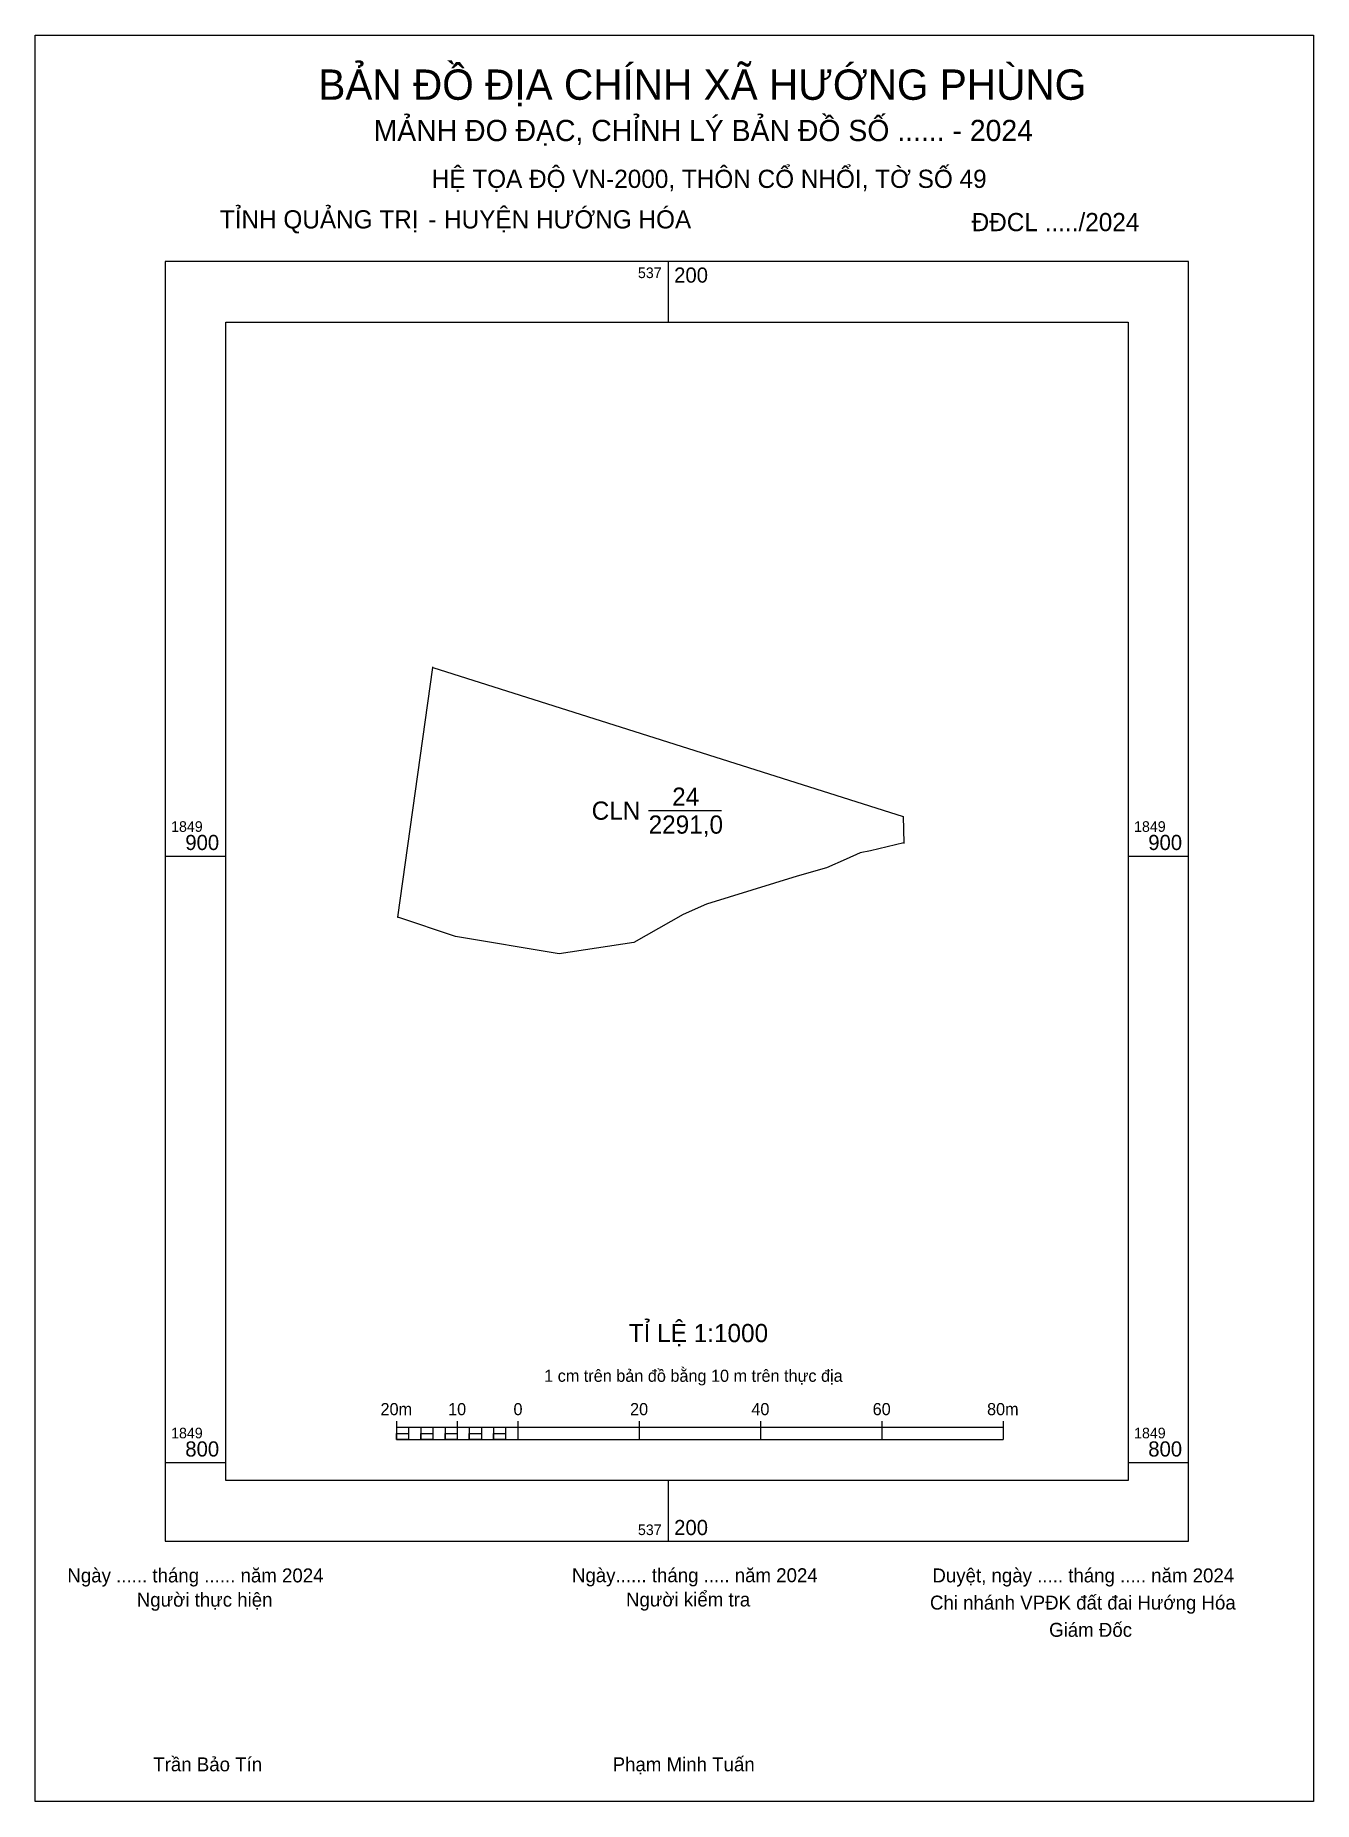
# Model space of a CAD drawing. Extents: x 537096 to 537306, y 1849744 to 1850035.
import ezdxf

# ---------------------------------------------------------------- set-up
doc = ezdxf.new("R2010")
doc.units = 0
for name, color, linetype in [('Level 1', 7, 'Continuous'), ('Level 10', 7, 'Continuous'), ('Level 13', 7, 'Continuous'), ('Level 2', 7, 'Continuous'), ('Level 27', 7, 'Continuous'), ('Level 6', 7, 'Continuous'), ('Level 62', 7, 'Continuous'), ('Level 63', 7, 'Continuous')]:
    doc.layers.add(name, color=color, linetype=linetype)

msp = doc.modelspace()

# ---------------------------------------------------------------- linework, layer by layer
at = {"layer": 'Level 1'}
for p, q in [((537095.68, 1850035.33), (537095.68, 1850035.33)), ((537306.44, 1849744.1), (537306.44, 1849744.1))]:
    msp.add_line(p, q, dxfattribs=at)
at = {"layer": 'Level 10'}
msp.add_line((537196.79, 1849907.5), (537208.82, 1849907.5), dxfattribs=at)
msp.add_lwpolyline([(537161.2, 1849931.12), (537238.78, 1849906.51), (537238.86, 1849902.19), (537233.39, 1849900.89), (537231.69, 1849900.54), (537229.38, 1849899.49), (537226.1, 1849898.05), (537221.28, 1849896.71), (537206.33, 1849892.1), (537202.47, 1849890.37), (537194.37, 1849885.77), (537182.02, 1849883.87), (537164.93, 1849886.76), (537155.44, 1849889.95)], close=True, dxfattribs=at)
at = {"layer": 'Level 2'}
msp.add_lwpolyline([(537095.67, 1850035.33), (537306.43, 1850035.33), (537306.43, 1849744.1), (537095.67, 1849744.1)], close=True, dxfattribs=at)
at = {"layer": 'Level 27'}
for p, q in [((537161.2, 1849931.12), (537161.23, 1849931.22)), ((537238.78, 1849906.51), (537238.78, 1849906.61)), ((537238.86, 1849902.19), (537238.85, 1849902.09)), ((537155.44, 1849889.95), (537155.43, 1849889.85))]:
    msp.add_line(p, q, dxfattribs=at)
at = {"layer": 'Level 62'}
msp.add_lwpolyline([(537127.06, 1849988.05), (537275.83, 1849988.05), (537275.83, 1849797.05), (537127.06, 1849797.05)], close=True, dxfattribs=at)
at = {"layer": 'Level 63'}
for p, q in [((537095.67, 1850030.33), (537095.67, 1850035.33)), ((537095.67, 1850035.33), (537100.67, 1850035.33)), ((537095.67, 1850030.33), (537095.67, 1850035.33)), ((537095.67, 1850035.33), (537100.67, 1850035.33)), ((537301.43, 1850035.33), (537306.43, 1850035.33)), ((537301.43, 1850035.33), (537306.43, 1850035.33)), ((537306.43, 1850035.33), (537306.43, 1850030.33)), ((537306.43, 1850035.33), (537306.43, 1850030.33)), ((537095.67, 1850030.33), (537095.67, 1850030.33)), ((537095.67, 1850030.33), (537095.67, 1850030.33)), ((537200, 1849998.05), (537200, 1849988.05)), ((537117.06, 1849900), (537127.06, 1849900)), ((537275.83, 1849900), (537285.83, 1849900)), ((537155.22, 1849806.82), (537155.22, 1849803.82)), ((537155.22, 1849805.82), (537255.22, 1849805.82)), ((537157.22, 1849805.82), (537157.22, 1849803.82)), ((537159.22, 1849805.82), (537159.22, 1849803.82)), ((537161.22, 1849805.82), (537161.22, 1849803.82)), ((537163.22, 1849805.82), (537163.22, 1849803.82)), ((537165.22, 1849806.82), (537165.22, 1849803.82)), ((537165.22, 1849805.82), (537165.22, 1849803.82)), ((537167.22, 1849805.82), (537167.22, 1849803.82)), ((537169.22, 1849805.82), (537169.22, 1849803.82)), ((537171.22, 1849805.82), (537171.22, 1849803.82)), ((537173.22, 1849805.82), (537173.22, 1849803.82)), ((537175.22, 1849806.82), (537175.22, 1849803.82)), ((537175.22, 1849805.82), (537175.22, 1849803.82)), ((537195.22, 1849806.82), (537195.22, 1849803.82)), ((537215.22, 1849806.82), (537215.22, 1849803.82)), ((537235.22, 1849806.82), (537235.22, 1849803.82)), ((537255.22, 1849806.82), (537255.22, 1849803.82)), ((537155.22, 1849803.82), (537255.22, 1849803.82)), ((537117.06, 1849800), (537127.06, 1849800)), ((537275.83, 1849800), (537285.83, 1849800)), ((537200, 1849797.05), (537200, 1849787.05)), ((537095.67, 1849744.1), (537095.67, 1849749.1)), ((537095.67, 1849744.1), (537095.67, 1849749.1)), ((537306.43, 1849749.1), (537306.43, 1849744.1)), ((537306.43, 1849749.1), (537306.43, 1849744.1)), ((537100.67, 1849744.1), (537095.67, 1849744.1)), ((537100.67, 1849744.1), (537095.67, 1849744.1)), ((537306.43, 1849744.1), (537301.43, 1849744.1)), ((537306.43, 1849744.1), (537301.43, 1849744.1))]:
    msp.add_line(p, q, dxfattribs=at)
for points in [[(537117.06, 1849998.05), (537117.06, 1849787.05), (537285.83, 1849787.05), (537285.83, 1849998.05)], [(537155.22, 1849804.82), (537157.22, 1849804.82), (537157.22, 1849803.82), (537155.22, 1849803.82)], [(537155.22, 1849804.82), (537157.22, 1849804.82), (537157.22, 1849803.82), (537155.22, 1849803.82)], [(537159.22, 1849804.82), (537161.22, 1849804.82), (537161.22, 1849803.82), (537159.22, 1849803.82)], [(537163.22, 1849804.82), (537165.22, 1849804.82), (537165.22, 1849803.82), (537163.22, 1849803.82)], [(537167.22, 1849804.82), (537169.22, 1849804.82), (537169.22, 1849803.82), (537167.22, 1849803.82)], [(537171.22, 1849804.82), (537173.22, 1849804.82), (537173.22, 1849803.82), (537171.22, 1849803.82)]]:
    msp.add_lwpolyline(points, close=True, dxfattribs=at)

# ---------------------------------------------------------------- texts
at = {"layer": 'Level 13'}
for s, p in [('24', (537200.67, 1849908.3)), ('CLN', (537187.4, 1849906)), ('2291,0', (537196.79, 1849903.7))]:
    msp.add_text(s, height=3, dxfattribs=at).set_placement(p)
at = {"layer": 'Level 6'}
for s, p in [('HỆ TỌA ÐỘ VN-2000, THÔN CỔ NHỔI, TỜ SỐ 49', (537161.03, 1850010.17)), ('TỈ LỆ 1:1000', (537193.52, 1849819.86))]:
    msp.add_text(s, height=3, dxfattribs=at).set_placement(p)
at = {"layer": 'Level 63'}
for s, height, p in [('BẢN ĐỒ ĐỊA CHÍNH XÃ HƯỚNG PHÙNG ', 5, (537142.33, 1850024.7)), ('MẢNH ĐO ĐẠC, CHỈNH LÝ BẢN ĐỒ SỐ ...... - 2024', 3.5, (537151.45, 1850017.89)), ('TỈNH QUẢNG TRỊ', 3, (537126.1, 1850003.49)), (' HUYỆN HƯỚNG HÓA', 3, (537161.95, 1850003.49)), ('ĐĐCL ...../2024', 3, (537250.05, 1850003.04)), ('-', 3, (537160.47, 1850003.49)), ('537', 1.75, (537195.03, 1849995.3)), ('200', 2.5, (537201, 1849994.55)), ('1849', 1.75, (537118.06, 1849904)), ('1849', 1.75, (537276.83, 1849904)), ('900', 2.5, (537120.4, 1849901)), ('900', 2.5, (537279.17, 1849901)), ('1 cm trên bản đồ bằng 10 m trên thực địa', 2, (537179.57, 1849813.32)), ('20m', 2, (537152.59, 1849807.82)), ('10', 2, (537163.73, 1849807.82)), ('0', 2, (537174.51, 1849807.82)), ('20', 2, (537193.73, 1849807.82)), ('40', 2, (537213.73, 1849807.82)), ('60', 2, (537233.73, 1849807.82)), ('80m', 2, (537252.59, 1849807.82)), ('1849', 1.75, (537118.06, 1849804)), ('1849', 1.75, (537276.83, 1849804)), ('800', 2.5, (537120.4, 1849801)), ('800', 2.5, (537279.17, 1849801)), ('200', 2.5, (537201, 1849788.05)), ('537', 1.75, (537195.03, 1849788.05)), ('Ngày ...... tháng ...... năm 2024', 2.3, (537100.96, 1849780.25)), ('Ngày...... tháng ..... năm 2024', 2.3, (537184.15, 1849780.28)), ('Duyệt, ngày ..... tháng ..... năm 2024', 2.3, (537243.58, 1849780.25)), ('Người thực hiện', 2.3, (537112.4, 1849776.25)), ('Người kiểm tra', 2.3, (537193.06, 1849776.28)), ('Chi nhánh VPĐK đất đai Hướng Hóa', 2.3, (537243.18, 1849775.77)), ('Giám Đốc', 2.3, (537262.82, 1849771.28)), ('Trần Bảo Tín', 2.3, (537115.12, 1849749.1)), ('Phạm Minh Tuấn', 2.3, (537190.86, 1849749.1))]:
    msp.add_text(s, height=height, dxfattribs=at).set_placement(p)

doc.saveas('drawing.dxf')
